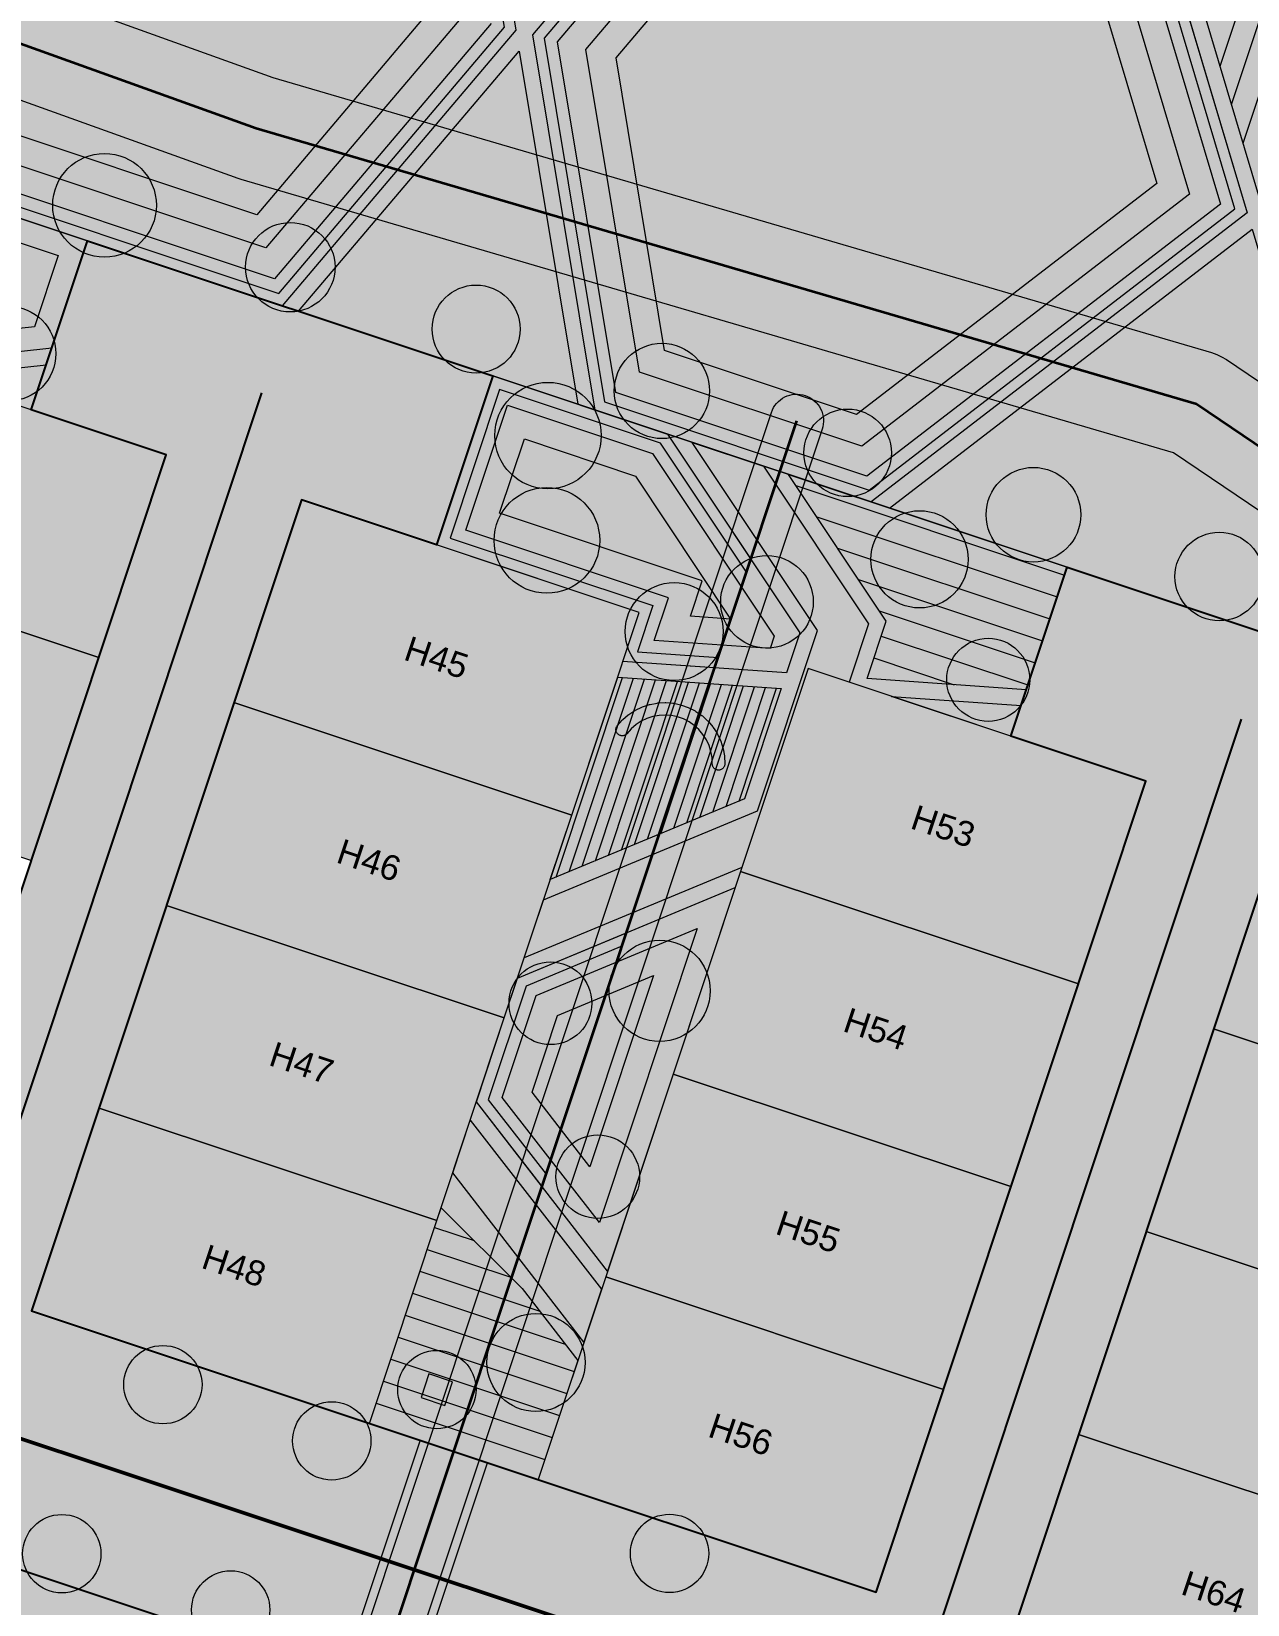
# Model space of a CAD drawing. Header units: metres. Extents: x 338560 to 339836, y 4035198 to 4035840.
# Drawn here: x 339251.2 to 339319.5, y 4035392.8 to 4035481.1 of the extents above; entities that cross this region are included whole.
import ezdxf
from ezdxf.enums import TextEntityAlignment as Align

# ---------------------------------------------------------------- set-up
doc = ezdxf.new("R2010")
doc.units = ezdxf.units.M
for name, color, linetype, lineweight in [('MP_CIRC_EMERGENCY', 30, 'Continuous', 35), ('MP_CIRC_LOCAL', 8, 'Continuous', 25), ('MP_CIRC_PED', 3, 'Continuous', 35), ('MP_CIRC_VEHICLE', 250, 'Continuous', 50), ('MP_CROSSINGS', 7, 'Continuous', 13), ('MP_GARDEN_BEDS', 84, 'Continuous', 13), ('MP_GARDEN_PATH', 41, 'Continuous', 13), ('MP_GREEN', 3, 'Continuous', 13), ('MP_LANDSCAPE', 94, 'Continuous', 13), ('MP_PLOT_HOUSE', 40, 'Continuous', 18), ('MP_PLOT_VILLA', 30, 'Continuous', 18), ('MP_ROADS', 8, 'Continuous', 25), ('MP_TEXT_PLOTNO', 8, 'Continuous', 9), ('MP_TREES', 3, 'Continuous', 13)]:
    doc.layers.add(name, color=color, linetype=linetype, lineweight=lineweight)
for name, color, linetype in [('MP_HATCH_GREEN', 3, 'Continuous'), ('MP_HATCH_LANDSCAPE', 94, 'Continuous'), ('MP_HATCH_RES', 31, 'Continuous'), ('MP_HATCH_ROAD', 252, 'Continuous')]:
    doc.layers.add(name, color=color, linetype=linetype)
doc.styles.add('AR', font='arial.ttf')

msp = doc.modelspace()

# ---------------------------------------------------------------- hatches: boundary and pattern name
at = {"layer": 'MP_HATCH_GREEN', "true_color": 0x78ba6e}
msp.add_hatch(color=7, dxfattribs=at).paths.add_polyline_path([(339175.463, 4035577.592), (339206.154, 4035560.987), (339210.528, 4035558.62), (339227.262, 4035549.566), (339257.953, 4035532.961), (339273.851, 4035524.359), (339279.062, 4035521.54), (339309.752, 4035504.935), (339314.773, 4035502.218), (339330.861, 4035493.514), (339350.535, 4035482.869), (339341.624, 4035456.101), (339336.886, 4035441.871), (339332.142, 4035443.45), (339309.371, 4035451.031), (339277.112, 4035461.771), (339254.34, 4035469.352), (339222.081, 4035480.091), (339199.31, 4035487.672), (339167.051, 4035498.412), (339144.28, 4035505.993), (339122.457, 4035513.258), (339148.696, 4035592.074), (339154.354, 4035589.013), (339165.142, 4035583.176)])
at = {"layer": 'MP_HATCH_GREEN', "true_color": 0x96cd78}
for points in [[(339251.182, 4035459.864), (339239.796, 4035463.654), (339236.006, 4035452.269), (339232.215, 4035440.883), (339228.425, 4035429.497), (339224.634, 4035418.112), (339220.647, 4035419.439), (339215.146, 4035421.27), (339218.937, 4035432.656), (339222.727, 4035444.042), (339226.518, 4035455.427), (339230.308, 4035466.813), (339218.923, 4035470.603), (339222.081, 4035480.091), (339254.34, 4035469.352)], [(339306.212, 4035441.543), (339294.827, 4035445.333), (339291.036, 4035433.948), (339287.246, 4035422.562), (339283.455, 4035411.177), (339279.665, 4035399.791), (339270.177, 4035402.95), (339273.967, 4035414.335), (339277.758, 4035425.721), (339281.548, 4035437.107), (339285.339, 4035448.492), (339273.953, 4035452.283), (339277.112, 4035461.771), (339309.371, 4035451.031)]]:
    msp.add_hatch(color=7, dxfattribs=at).paths.add_polyline_path(points)
at = {"layer": 'MP_HATCH_LANDSCAPE', "true_color": 0xece2cc}
for points in [[(339345.381, 4035434.146), (339347.165, 4035439.503), (339337.202, 4035442.82), (339336.947, 4035442.917), (339336.703, 4035443.038), (339336.47, 4035443.18), (339315.348, 4035457.457), (339262.981, 4035472.801), (339262.811, 4035472.856), (339182.794, 4035501.603), (339182.506, 4035501.724), (339182.232, 4035501.874), (339181.975, 4035502.052), (339181.738, 4035502.256), (339181.523, 4035502.483), (339156.666, 4035531.723), (339134.508, 4035551.405), (339026.929, 4035587.22), (339026.654, 4035587.326), (339026.392, 4035587.459), (339026.143, 4035587.617), (339025.912, 4035587.799), (339025.717, 4035587.985), (339026.963, 4035592.92), (339027.083, 4035592.959), (339027.37, 4035593.023), (339027.662, 4035593.058), (339027.957, 4035593.065), (339028.25, 4035593.043), (339028.54, 4035592.992), (339028.824, 4035592.912), (339136.987, 4035556.903), (339137.27, 4035556.793), (339137.54, 4035556.654), (339137.795, 4035556.489), (339138.032, 4035556.299), (339160.808, 4035536.069), (339161.101, 4035535.77), (339185.576, 4035506.979), (339264.755, 4035478.533), (339317.484, 4035463.083), (339317.776, 4035462.981), (339318.056, 4035462.85), (339318.321, 4035462.69), (339339.488, 4035448.382), (339397.94, 4035428.923), (339398.111, 4035427.508), (339398.53, 4035425.621), (339399.132, 4035423.784), (339399.911, 4035422.015), (339399.962, 4035421.926), (339350.011, 4035438.555), (339348.228, 4035433.199)], [(339293.389, 4035460.516), (339293.518, 4035460.589), (339293.652, 4035460.648), (339293.792, 4035460.694), (339293.936, 4035460.726), (339294.082, 4035460.743), (339294.229, 4035460.747), (339294.376, 4035460.736), (339294.521, 4035460.71), (339294.663, 4035460.67), (339294.8, 4035460.617), (339294.931, 4035460.551), (339295.056, 4035460.472), (339295.171, 4035460.381), (339295.278, 4035460.279), (339295.374, 4035460.167), (339295.458, 4035460.047), (339295.53, 4035459.919), (339295.59, 4035459.784), (339295.636, 4035459.644), (339295.667, 4035459.5), (339295.685, 4035459.354), (339295.688, 4035459.207), (339295.677, 4035459.06), (339295.652, 4035458.915), (339295.612, 4035458.773), (339267.973, 4035375.753), (339267.92, 4035375.616), (339267.854, 4035375.485), (339267.774, 4035375.361), (339267.684, 4035375.245), (339267.582, 4035375.138), (339267.47, 4035375.042), (339267.35, 4035374.958), (339267.221, 4035374.886), (339267.087, 4035374.826), (339266.947, 4035374.781), (339266.803, 4035374.749), (339266.657, 4035374.731), (339266.51, 4035374.728), (339266.363, 4035374.739), (339266.218, 4035374.764), (339266.076, 4035374.804), (339265.939, 4035374.857), (339265.808, 4035374.924), (339265.684, 4035375.003), (339265.568, 4035375.094), (339265.461, 4035375.195), (339265.365, 4035375.307), (339265.281, 4035375.428), (339265.209, 4035375.556), (339265.149, 4035375.691), (339265.104, 4035375.83), (339265.072, 4035375.974), (339265.054, 4035376.12), (339265.051, 4035376.267), (339265.062, 4035376.414), (339265.087, 4035376.559), (339265.127, 4035376.701), (339292.766, 4035459.721), (339292.819, 4035459.858), (339292.886, 4035459.99), (339292.965, 4035460.114), (339293.055, 4035460.23), (339293.157, 4035460.336), (339293.269, 4035460.432)], [(339289.366, 4035440.689), (339289.259, 4035441.024), (339289.109, 4035441.343), (339288.919, 4035441.639), (339288.692, 4035441.908), (339288.431, 4035442.145), (339288.142, 4035442.345), (339287.828, 4035442.506), (339287.497, 4035442.624), (339287.152, 4035442.697), (339286.801, 4035442.725), (339286.45, 4035442.707), (339286.104, 4035442.642), (339285.769, 4035442.533), (339285.451, 4035442.38), (339285.157, 4035442.188), (339284.89, 4035441.958), (339284.64, 4035441.678), (339284.616, 4035441.654), (339284.589, 4035441.632), (339284.561, 4035441.613), (339284.531, 4035441.596), (339284.499, 4035441.583), (339284.466, 4035441.573), (339284.433, 4035441.566), (339284.399, 4035441.562), (339284.364, 4035441.562), (339284.33, 4035441.565), (339284.296, 4035441.571), (339284.263, 4035441.581), (339284.232, 4035441.594), (339284.201, 4035441.61), (339284.172, 4035441.629), (339284.146, 4035441.65), (339284.121, 4035441.674), (339284.099, 4035441.701), (339284.08, 4035441.729), (339284.064, 4035441.759), (339284.05, 4035441.791), (339284.04, 4035441.824), (339284.033, 4035441.857), (339284.029, 4035441.892), (339284.029, 4035441.926), (339284.032, 4035441.96), (339284.039, 4035441.994), (339284.048, 4035442.027), (339284.061, 4035442.059), (339284.077, 4035442.089), (339284.096, 4035442.118), (339284.118, 4035442.145), (339284.383, 4035442.442), (339284.416, 4035442.474), (339284.718, 4035442.734), (339284.754, 4035442.761), (339285.088, 4035442.979), (339285.128, 4035443.002), (339285.487, 4035443.174), (339285.53, 4035443.191), (339285.908, 4035443.315), (339285.953, 4035443.326), (339286.344, 4035443.399), (339286.39, 4035443.404), (339286.788, 4035443.425), (339286.834, 4035443.425), (339287.23, 4035443.393), (339287.276, 4035443.387), (339287.665, 4035443.303), (339287.71, 4035443.291), (339288.085, 4035443.157), (339288.127, 4035443.139), (339288.481, 4035442.957), (339288.521, 4035442.934), (339288.848, 4035442.707), (339288.884, 4035442.678), (339289.179, 4035442.411), (339289.211, 4035442.378), (339289.468, 4035442.074), (339289.496, 4035442.037), (339289.711, 4035441.702), (339289.733, 4035441.661), (339289.903, 4035441.301), (339289.919, 4035441.258), (339290.04, 4035440.879), (339290.051, 4035440.834), (339290.121, 4035440.442), (339290.126, 4035440.396), (339290.143, 4035439.998), (339290.143, 4035439.964), (339290.14, 4035439.93), (339290.133, 4035439.896), (339290.123, 4035439.863), (339290.109, 4035439.832), (339290.093, 4035439.801), (339290.074, 4035439.773), (339290.052, 4035439.747), (339290.028, 4035439.722), (339290.001, 4035439.701), (339289.972, 4035439.682), (339289.942, 4035439.666), (339289.91, 4035439.653), (339289.877, 4035439.643), (339289.843, 4035439.636), (339289.809, 4035439.633), (339289.775, 4035439.633), (339289.741, 4035439.637), (339289.707, 4035439.644), (339289.674, 4035439.654), (339289.643, 4035439.667), (339289.612, 4035439.683), (339289.584, 4035439.703), (339289.557, 4035439.725), (339289.533, 4035439.749), (339289.512, 4035439.776), (339289.493, 4035439.804), (339289.477, 4035439.835), (339289.464, 4035439.866), (339289.454, 4035439.899), (339289.447, 4035439.933), (339289.444, 4035439.967), (339289.427, 4035440.342)]]:
    msp.add_hatch(color=7, dxfattribs=at).paths.add_polyline_path(points)
at = {"layer": 'MP_HATCH_LANDSCAPE', "true_color": 0x96c44a}
for points in [[(339254.34, 4035469.352), (339244.494, 4035472.63), (339237.794, 4035493.653), (339239.854, 4035493.358), (339239.992, 4035493.341), (339242.915, 4035493.06), (339243.068, 4035493.049), (339245.85, 4035492.923), (339246.022, 4035492.92), (339248.639, 4035492.952), (339248.835, 4035492.961), (339251.26, 4035493.15), (339251.489, 4035493.177), (339253.698, 4035493.522), (339253.968, 4035493.576), (339255.941, 4035494.073), (339256.262, 4035494.173), (339257.98, 4035494.816), (339258.358, 4035494.989), (339259.804, 4035495.774), (339260.025, 4035495.906), (339260.235, 4035496.058), (339261.395, 4035496.976), (339261.631, 4035497.184), (339261.844, 4035497.415), (339262.707, 4035498.458), (339262.921, 4035498.751), (339263.099, 4035499.069), (339263.656, 4035500.226), (339263.758, 4035500.46), (339263.838, 4035500.703), (339263.898, 4035500.951), (339264.145, 4035502.212), (339264.193, 4035502.572), (339264.198, 4035502.935), (339264.132, 4035504.287), (339264.1, 4035504.6), (339264.036, 4035504.908), (339263.657, 4035506.338), (339263.581, 4035506.585), (339263.483, 4035506.824), (339262.796, 4035508.319), (339262.596, 4035508.684), (339261.607, 4035510.229), (339261.41, 4035510.501), (339260.453, 4035511.681), (339272.574, 4035516.241), (339278.404, 4035481.18), (339265.281, 4035465.709)], [(339282.862, 4035459.856), (339279.36, 4035480.916), (339302.886, 4035508.65), (339309.252, 4035505.206), (339319.493, 4035470.927), (339298.368, 4035454.694)], [(339230.671, 4035466.638), (339244.694, 4035472.563), (339254.34, 4035469.352), (339252.336, 4035463.331), (339243.627, 4035462.379), (339239.796, 4035463.654), (339239.211, 4035461.895), (339228.71, 4035460.747)], [(339285.339, 4035448.492), (339273.953, 4035452.283), (339277.112, 4035461.771), (339286.924, 4035458.504), (339294.357, 4035447.341), (339293.608, 4035445.092), (339284.422, 4035445.738)], [(339283.565, 4035411.507), (339276.189, 4035421.009), (339277.758, 4035425.721), (339278.502, 4035427.957), (339290.733, 4035433.039), (339287.246, 4035422.562)]]:
    msp.add_hatch(color=7, dxfattribs=at).paths.add_polyline_path(points)
at = {"layer": 'MP_HATCH_LANDSCAPE', "true_color": 0x4e7834}
for points in [[(339237.794, 4035493.653), (339239.854, 4035493.358), (339239.992, 4035493.341), (339242.915, 4035493.06), (339243.068, 4035493.049), (339245.85, 4035492.923), (339246.022, 4035492.92), (339248.639, 4035492.952), (339248.835, 4035492.961), (339251.26, 4035493.15), (339251.489, 4035493.177), (339253.698, 4035493.522), (339253.968, 4035493.576), (339255.941, 4035494.073), (339256.262, 4035494.173), (339257.98, 4035494.816), (339258.358, 4035494.989), (339259.804, 4035495.774), (339260.025, 4035495.906), (339260.235, 4035496.058), (339261.395, 4035496.976), (339261.631, 4035497.184), (339261.844, 4035497.415), (339262.707, 4035498.458), (339262.921, 4035498.751), (339263.099, 4035499.069), (339263.656, 4035500.226), (339263.758, 4035500.46), (339263.838, 4035500.703), (339263.898, 4035500.951), (339264.145, 4035502.212), (339264.193, 4035502.572), (339264.198, 4035502.935), (339264.132, 4035504.287), (339264.1, 4035504.6), (339264.036, 4035504.908), (339263.657, 4035506.338), (339263.581, 4035506.585), (339263.483, 4035506.824), (339262.796, 4035508.319), (339262.596, 4035508.684), (339261.607, 4035510.229), (339261.41, 4035510.501), (339261.107, 4035510.875), (339262.122, 4035510.537), (339263.113, 4035508.99), (339263.332, 4035508.589), (339264.033, 4035507.063), (339264.146, 4035506.788), (339264.234, 4035506.504), (339264.62, 4035505.046), (339264.694, 4035504.692), (339264.73, 4035504.332), (339264.798, 4035502.946), (339264.793, 4035502.528), (339264.737, 4035502.114), (339264.484, 4035500.823), (339264.416, 4035500.538), (339264.319, 4035500.247), (339264.203, 4035499.977), (339263.631, 4035498.792), (339263.427, 4035498.427), (339263.181, 4035498.09), (339262.296, 4035497.021), (339262.051, 4035496.754), (339261.779, 4035496.515), (339260.597, 4035495.579), (339260.356, 4035495.405), (339260.101, 4035495.252), (339258.626, 4035494.452), (339258.21, 4035494.262), (339256.457, 4035493.605), (339256.104, 4035493.495), (339254.101, 4035492.991), (339253.804, 4035492.931), (339251.57, 4035492.583), (339251.318, 4035492.553), (339248.872, 4035492.362), (339248.656, 4035492.353), (339246.021, 4035492.32), (339245.832, 4035492.324), (339243.033, 4035492.45), (339242.865, 4035492.462), (339239.928, 4035492.745), (339239.776, 4035492.763), (339238.656, 4035492.924), (339244.973, 4035473.103), (339265.085, 4035466.407), (339277.766, 4035481.356), (339273.547, 4035506.733), (339274.191, 4035506.519), (339278.404, 4035481.18), (339265.281, 4035465.709), (339254.34, 4035469.352), (339244.494, 4035472.63)], [(339295.157, 4035499.539), (339295.771, 4035499.334), (339279.998, 4035480.74), (339283.394, 4035460.311), (339298.255, 4035455.364), (339318.8, 4035471.152), (339311.994, 4035493.934), (339312.689, 4035493.702), (339319.493, 4035470.927), (339298.368, 4035454.694), (339282.862, 4035459.856), (339279.36, 4035480.916)], [(339251.182, 4035459.864), (339245.674, 4035461.697), (339252.023, 4035462.392)], [(339277.112, 4035461.771), (339286.924, 4035458.504), (339291.602, 4035451.478), (339291.362, 4035450.756), (339286.539, 4035458), (339277.491, 4035461.012), (339274.712, 4035452.662), (339286.097, 4035448.872), (339285.235, 4035446.282), (339289.767, 4035445.964), (339289.571, 4035445.376), (339284.422, 4035445.738), (339285.339, 4035448.492), (339273.953, 4035452.283)], [(339306.212, 4035441.543), (339299.506, 4035443.776), (339306.785, 4035443.264)], [(339277.758, 4035425.721), (339278.502, 4035427.957), (339284.618, 4035430.498), (339284.367, 4035429.744), (339278.985, 4035427.508), (339276.859, 4035421.124), (339280.105, 4035416.943), (339279.877, 4035416.258), (339276.189, 4035421.009)]]:
    msp.add_hatch(color=7, dxfattribs=at).paths.add_polyline_path(points)
at = {"layer": 'MP_HATCH_LANDSCAPE', "true_color": 0xd6d6d2}
for points in [[(339314.773, 4035502.218), (339330.861, 4035493.514), (339336.304, 4035490.569), (339339.005, 4035485.921), (339320.257, 4035471.515), (339310.373, 4035504.599)], [(339307.079, 4035444.146), (339298.139, 4035444.774), (339299.21, 4035447.99), (339293.716, 4035456.243), (339309.371, 4035451.031)], [(339270.177, 4035402.95), (339273.967, 4035414.335), (339274.21, 4035415.064), (339278.761, 4035410.52), (339281.893, 4035406.485), (339279.665, 4035399.791)]]:
    msp.add_hatch(color=7, dxfattribs=at).paths.add_polyline_path(points)
at = {"layer": 'MP_HATCH_LANDSCAPE', "true_color": 0xc4c2ba}
for points in [[(339277.112, 4035461.771), (339266.201, 4035465.403), (339278.597, 4035480.017), (339281.896, 4035460.178)], [(339309.371, 4035451.031), (339299.399, 4035454.351), (339319.769, 4035470.004), (339327.212, 4035445.092)]]:
    msp.add_hatch(color=7, dxfattribs=at).paths.add_polyline_path(points)
at = {"layer": 'MP_HATCH_LANDSCAPE', "true_color": 0xe29684}
for points in [[(339291.978, 4035437.346), (339295.349, 4035447.473), (339288.313, 4035458.041), (339292.326, 4035456.705), (339298.217, 4035447.857), (339297.123, 4035444.569), (339294.827, 4035445.333), (339291.11, 4035434.17), (339278.879, 4035429.088), (339279.966, 4035432.355)], [(339274.859, 4035417.014), (339275.847, 4035419.982), (339283.223, 4035410.48), (339282.235, 4035407.512)]]:
    msp.add_hatch(color=7, dxfattribs=at).paths.add_polyline_path(points)
at = {"layer": 'MP_HATCH_LANDSCAPE', "true_color": 0xcc9264}
msp.add_hatch(color=7, dxfattribs=at).paths.add_polyline_path([(339284.128, 4035444.856), (339293.315, 4035444.211), (339291.253, 4035438.019), (339280.343, 4035433.486), (339281.548, 4035437.107)])
at = {"layer": 'MP_HATCH_LANDSCAPE', "true_color": 0x6ea046}
msp.add_hatch(color=7, dxfattribs=at).paths.add_polyline_path([(339274.414, 4035403.963), (339274.856, 4035405.292), (339273.528, 4035405.734), (339273.085, 4035404.405)])
at = {"layer": 'MP_HATCH_RES', "true_color": 0xf26722}
for points in [[(339236.006, 4035452.269), (339254.982, 4035445.951), (339258.772, 4035457.337), (339239.796, 4035463.654)], [(339262.572, 4035443.424), (339281.548, 4035437.107), (339285.339, 4035448.492), (339266.363, 4035454.81)], [(339232.215, 4035440.883), (339251.191, 4035434.565), (339254.982, 4035445.951), (339236.006, 4035452.269)], [(339291.036, 4035433.948), (339310.012, 4035427.63), (339313.803, 4035439.016), (339294.827, 4035445.333)], [(339258.782, 4035432.038), (339277.758, 4035425.721), (339281.548, 4035437.107), (339262.572, 4035443.424)], [(339317.603, 4035425.103), (339336.579, 4035418.786), (339340.369, 4035430.172), (339321.393, 4035436.489)], [(339287.246, 4035422.562), (339306.222, 4035416.245), (339310.012, 4035427.63), (339291.036, 4035433.948)], [(339254.991, 4035420.653), (339273.967, 4035414.335), (339277.758, 4035425.721), (339258.782, 4035432.038)], [(339313.812, 4035413.718), (339332.788, 4035407.4), (339336.579, 4035418.786), (339317.603, 4035425.103)], [(339283.455, 4035411.177), (339302.431, 4035404.859), (339306.222, 4035416.245), (339287.246, 4035422.562)], [(339251.201, 4035409.267), (339270.177, 4035402.95), (339273.967, 4035414.335), (339254.991, 4035420.653)], [(339310.022, 4035402.332), (339328.998, 4035396.015), (339332.788, 4035407.4), (339313.812, 4035413.718)], [(339279.665, 4035399.791), (339298.641, 4035393.474), (339302.431, 4035404.859), (339283.455, 4035411.177)], [(339306.231, 4035390.947), (339325.207, 4035384.629), (339328.998, 4035396.015), (339310.022, 4035402.332)]]:
    msp.add_hatch(color=7, dxfattribs=at).paths.add_polyline_path(points)
at = {"layer": 'MP_HATCH_RES', "true_color": 0xfecc66}
msp.add_hatch(color=7, dxfattribs=at).paths.add_polyline_path([(339242.677, 4035371), (339257.858, 4035365.946), (339265.754, 4035389.667), (339250.574, 4035394.72)])
at = {"layer": 'MP_HATCH_ROAD', "true_color": 0xe1e1e1}
h = msp.add_hatch(color=7, dxfattribs=at)
h.paths.add_polyline_path([(339001.223, 4035480.219), (338999.076, 4035482.302), (338997.147, 4035484.59), (338995.456, 4035487.058), (338994.018, 4035489.682), (338992.849, 4035492.437), (338991.961, 4035495.294), (338991.361, 4035498.225), (338991.057, 4035501.202), (338991.05, 4035504.194), (338991.342, 4035507.172), (338991.929, 4035510.106), (339037.713, 4035691.48), (339038.548, 4035694.227), (339039.642, 4035696.882), (339040.985, 4035699.421), (339042.565, 4035701.819), (339044.367, 4035704.055), (339046.374, 4035706.109), (339048.568, 4035707.961), (339050.93, 4035709.596), (339053.437, 4035710.996), (339056.066, 4035712.151), (339058.794, 4035713.049), (339061.595, 4035713.682), (339064.444, 4035714.044), (339067.314, 4035714.133), (339070.18, 4035713.946), (339073.015, 4035713.486), (339075.792, 4035712.758), (339078.488, 4035711.767), (339081.076, 4035710.523), (339436.146, 4035518.413), (339444.164, 4035542.499), (339462.026, 4035532.835), (339454.008, 4035508.749), (339769.231, 4035338.197), (339771.718, 4035336.692), (339774.047, 4035334.953), (339776.197, 4035332.997), (339778.147, 4035330.842), (339779.88, 4035328.509), (339781.378, 4035326.019), (339782.629, 4035323.395), (339783.62, 4035320.663), (339784.342, 4035317.847), (339784.788, 4035314.975), (339784.954, 4035312.074), (339784.839, 4035309.169), (339784.443, 4035306.29), (339783.77, 4035303.462), (339782.827, 4035300.713), (339781.622, 4035298.068), (339780.167, 4035295.552), (339751.821, 4035251.599), (339750.043, 4035249.128), (339748.025, 4035246.85), (339745.787, 4035244.789), (339743.35, 4035242.964), (339740.742, 4035241.396), (339737.988, 4035240.101), (339735.117, 4035239.09), (339732.159, 4035238.376), (339729.143, 4035237.966), (339726.102, 4035237.863), (339723.065, 4035238.069), (339720.065, 4035238.581), (339717.133, 4035239.395), (339631.043, 4035268.055), (339623.146, 4035244.335), (339619.661, 4035245.496), (339611.761, 4035248.126), (339619.657, 4035271.846), (339011.54, 4035474.299), (339008.752, 4035475.385), (339006.085, 4035476.743), (339003.568, 4035478.359)])
h.paths.add_polyline_path([(339163.892, 4035488.924), (339156.302, 4035491.451), (339141.14, 4035445.908), (339188.58, 4035430.115), (339203.742, 4035475.657), (339196.151, 4035478.184), (339199.31, 4035487.672), (339222.081, 4035480.091), (339218.923, 4035470.603), (339211.332, 4035473.13), (339196.17, 4035427.588), (339243.61, 4035411.794), (339258.772, 4035457.337), (339251.182, 4035459.864), (339254.34, 4035469.352), (339277.112, 4035461.771), (339273.953, 4035452.283), (339266.363, 4035454.81), (339251.201, 4035409.267), (339298.641, 4035393.474), (339313.803, 4035439.016), (339306.212, 4035441.543), (339309.371, 4035451.031), (339332.142, 4035443.45), (339328.983, 4035433.962), (339321.393, 4035436.489), (339306.231, 4035390.947), (339331.214, 4035382.629), (339378.654, 4035366.836), (339388.777, 4035363.466), (339405.812, 4035414.634), (339404.43, 4035415.718), (339403.011, 4035417.074), (339401.733, 4035418.563), (339400.606, 4035420.171), (339399.643, 4035421.881), (339398.852, 4035423.677), (339398.24, 4035425.542), (339397.815, 4035427.458), (339397.579, 4035429.406), (339397.535, 4035431.368), (339397.684, 4035433.326), (339398.024, 4035435.259), (339398.552, 4035437.149), (339399.263, 4035438.979), (339400.149, 4035440.73), (339401.203, 4035442.385), (339402.414, 4035443.93), (339403.771, 4035445.348), (339405.26, 4035446.627), (339406.867, 4035447.753), (339408.577, 4035448.717), (339410.373, 4035449.508), (339412.238, 4035450.119), (339413.503, 4035450.4), (339431.655, 4035504.925), (339351.425, 4035548.333), (339328.583, 4035506.116), (339335.62, 4035502.309), (339330.861, 4035493.514), (339309.752, 4035504.935), (339314.511, 4035513.73), (339321.547, 4035509.923), (339344.389, 4035552.14), (339299.625, 4035576.359), (339276.784, 4035534.142), (339283.82, 4035530.335), (339279.062, 4035521.54), (339257.953, 4035532.961), (339262.712, 4035541.756), (339269.748, 4035537.949), (339292.589, 4035580.166), (339247.826, 4035604.385), (339224.985, 4035562.168), (339232.021, 4035558.361), (339227.262, 4035549.566), (339206.154, 4035560.987), (339210.912, 4035569.782), (339217.948, 4035565.975), (339240.79, 4035608.192), (339196.027, 4035632.411), (339173.185, 4035590.194), (339180.221, 4035586.387), (339175.463, 4035577.592), (339154.354, 4035589.013), (339159.113, 4035597.808), (339166.149, 4035594.001), (339188.99, 4035636.218), (339134.646, 4035665.621), (339100.205, 4035684.255), (339074.709, 4035698.05), (339073.027, 4035698.858), (339071.591, 4035699.386), (339070.111, 4035699.774), (339068.601, 4035700.019), (339067.074, 4035700.119), (339065.545, 4035700.072), (339064.027, 4035699.879), (339062.535, 4035699.541), (339061.081, 4035699.063), (339059.68, 4035698.448), (339058.345, 4035697.701), (339057.086, 4035696.831), (339055.917, 4035695.844), (339054.848, 4035694.75), (339053.888, 4035693.558), (339053.046, 4035692.28), (339052.331, 4035690.928), (339051.748, 4035689.513), (339051.205, 4035687.728), (339005.588, 4035507.018), (339005.207, 4035505.112), (339005.052, 4035503.525), (339005.055, 4035501.931), (339005.217, 4035500.346), (339005.537, 4035498.784), (339006.01, 4035497.262), (339006.633, 4035495.794), (339007.399, 4035494.396), (339008.3, 4035493.081), (339009.328, 4035491.863), (339010.472, 4035490.753), (339011.72, 4035489.762), (339013.062, 4035488.901), (339014.482, 4035488.177), (339016.294, 4035487.472), (339072.826, 4035468.651), (339093.7, 4035461.702), (339133.549, 4035448.435), (339148.711, 4035493.978), (339141.121, 4035496.505), (339144.28, 4035505.993), (339167.051, 4035498.412)])
h.paths.add_polyline_path([(339518.744, 4035370.787), (339503.582, 4035325.245), (339551.022, 4035309.451), (339566.184, 4035354.994), (339558.593, 4035357.521), (339561.752, 4035367.009), (339584.523, 4035359.428), (339581.365, 4035349.94), (339573.774, 4035352.467), (339558.612, 4035306.924), (339606.052, 4035291.131), (339621.214, 4035336.673), (339613.624, 4035339.2), (339616.783, 4035348.688), (339639.554, 4035341.107), (339636.395, 4035331.619), (339628.805, 4035334.146), (339613.643, 4035288.604), (339721.218, 4035252.79), (339723.123, 4035252.261), (339724.721, 4035251.989), (339726.339, 4035251.879), (339727.959, 4035251.934), (339729.566, 4035252.153), (339731.142, 4035252.533), (339732.671, 4035253.071), (339734.138, 4035253.761), (339735.528, 4035254.597), (339736.825, 4035255.569), (339738.018, 4035256.667), (339739.093, 4035257.88), (339740.248, 4035259.485), (339768.218, 4035302.855), (339769.163, 4035304.489), (339769.805, 4035305.899), (339770.308, 4035307.363), (339770.666, 4035308.87), (339770.877, 4035310.404), (339770.939, 4035311.951), (339770.85, 4035313.497), (339770.612, 4035315.027), (339770.228, 4035316.527), (339769.7, 4035317.983), (339769.033, 4035319.381), (339768.235, 4035320.708), (339767.312, 4035321.951), (339766.272, 4035323.099), (339765.127, 4035324.141), (339763.886, 4035325.068), (339762.271, 4035326.046), (339449.517, 4035495.261), (339432.479, 4035444.083), (339433.323, 4035443.1), (339434.45, 4035441.492), (339435.413, 4035439.782), (339436.204, 4035437.986), (339436.816, 4035436.121), (339437.241, 4035434.205), (339437.477, 4035432.257), (339437.521, 4035430.295), (339437.372, 4035428.337), (339437.032, 4035426.404), (339436.504, 4035424.514), (339435.793, 4035422.684), (339434.907, 4035420.933), (339433.853, 4035419.278), (339432.642, 4035417.733), (339431.285, 4035416.315), (339429.796, 4035415.036), (339428.189, 4035413.91), (339426.479, 4035412.946), (339424.683, 4035412.155), (339422.818, 4035411.544), (339420.902, 4035411.118), (339418.953, 4035410.882), (339417.197, 4035410.843), (339400.163, 4035359.675), (339495.991, 4035327.772), (339511.153, 4035373.314), (339503.563, 4035375.841), (339506.722, 4035385.329), (339529.493, 4035377.748), (339526.334, 4035368.26)])
h.paths.add_polyline_path([(339427.45, 4035429.584), (339427.524, 4035430.563), (339427.503, 4035431.544), (339427.385, 4035432.518), (339427.172, 4035433.476), (339426.866, 4035434.409), (339426.471, 4035435.307), (339425.989, 4035436.162), (339425.426, 4035436.966), (339424.786, 4035437.71), (339424.077, 4035438.388), (339423.305, 4035438.994), (339422.477, 4035439.521), (339421.601, 4035439.964), (339420.687, 4035440.32), (339419.742, 4035440.583), (339418.775, 4035440.753), (339417.796, 4035440.828), (339416.815, 4035440.806), (339415.841, 4035440.688), (339414.883, 4035440.475), (339413.951, 4035440.17), (339413.052, 4035439.774), (339412.198, 4035439.292), (339411.394, 4035438.729), (339410.649, 4035438.09), (339409.971, 4035437.381), (339409.365, 4035436.608), (339408.839, 4035435.781), (339408.395, 4035434.905), (339408.04, 4035433.99), (339407.776, 4035433.045), (339407.606, 4035432.079), (339407.532, 4035431.1), (339407.553, 4035430.119), (339407.671, 4035429.145), (339407.884, 4035428.187), (339408.19, 4035427.254), (339408.585, 4035426.356), (339409.067, 4035425.501), (339409.63, 4035424.697), (339410.27, 4035423.953), (339410.979, 4035423.275), (339411.751, 4035422.669), (339412.579, 4035422.142), (339413.454, 4035421.699), (339414.369, 4035421.343), (339415.314, 4035421.08), (339416.281, 4035420.91), (339417.259, 4035420.835), (339418.241, 4035420.857), (339419.215, 4035420.975), (339420.173, 4035421.188), (339421.105, 4035421.493), (339422.003, 4035421.889), (339422.858, 4035422.371), (339423.662, 4035422.934), (339424.407, 4035423.573), (339425.085, 4035424.282), (339425.691, 4035425.055), (339426.217, 4035425.882), (339426.661, 4035426.758), (339427.016, 4035427.673), (339427.28, 4035428.618)])
h.paths.add_polyline_path([(339453.098, 4035531.342), (339449.303, 4035532.606), (339423.843, 4035456.132), (339427.638, 4035454.869)])

# ---------------------------------------------------------------- linework, layer by layer
at = {"layer": 'MP_CIRC_EMERGENCY'}
msp.add_lwpolyline([(339719.175, 4035246.092), (339013.917, 4035480.886)], dxfattribs=at)
at = {"layer": 'MP_CIRC_LOCAL'}
for points in [[(339245.194, 4035403.889), (339264.147, 4035460.817)], [(339300.225, 4035385.568), (339319.177, 4035442.497)]]:
    msp.add_lwpolyline(points, dxfattribs=at)
at = {"layer": 'MP_CIRC_PED'}
for points in [[(339027.876, 4035590.066), (339136.04, 4035554.056), (339158.816, 4035533.826), (339183.809, 4035504.427), (339263.825, 4035475.68), (339316.641, 4035460.204), (339338.15, 4035445.666), (339488.06, 4035395.758), (339508.932, 4035395.133), (339630.378, 4035354.702), (339661.692, 4035334.791), (339672.775, 4035295.267), (339702.193, 4035272.825), (339741.086, 4035278.848), (339755.625, 4035300.357), (339741.384, 4035327.231), (339704.064, 4035341.764), (339661.692, 4035334.791)], [(339266.55, 4035376.227), (339294.189, 4035459.247)]]:
    msp.add_lwpolyline(points, dxfattribs=at)
at = {"layer": 'MP_CIRC_VEHICLE'}
msp.add_lwpolyline([(339719.175, 4035246.092), (339013.917, 4035480.886)], dxfattribs=at)
at = {"layer": 'MP_CROSSINGS'}
msp.add_lwpolyline([(339268.601, 4035388.719), (339272.396, 4035387.455), (339276.818, 4035400.739), (339273.023, 4035402.002)], close=True, dxfattribs=at)
at = {"layer": 'MP_GARDEN_BEDS'}
for points in [[(339282.862, 4035459.856), (339279.36, 4035480.916), (339302.886, 4035508.65), (339309.252, 4035505.206), (339319.493, 4035470.927), (339298.368, 4035454.694)], [(339295.157, 4035499.539), (339295.771, 4035499.334), (339279.998, 4035480.74), (339283.394, 4035460.311), (339298.255, 4035455.364), (339318.8, 4035471.152), (339311.994, 4035493.934), (339312.689, 4035493.702), (339319.493, 4035470.927), (339298.368, 4035454.694), (339282.862, 4035459.856), (339279.36, 4035480.916)], [(339230.671, 4035466.638), (339244.694, 4035472.563), (339254.34, 4035469.352), (339252.336, 4035463.331), (339243.627, 4035462.379), (339239.796, 4035463.654), (339239.211, 4035461.895), (339228.71, 4035460.747)], [(339251.182, 4035459.864), (339245.674, 4035461.697), (339252.023, 4035462.392)], [(339285.339, 4035448.492), (339273.953, 4035452.283), (339277.112, 4035461.771), (339286.924, 4035458.504), (339294.357, 4035447.341), (339293.608, 4035445.092), (339284.422, 4035445.738)], [(339277.112, 4035461.771), (339286.924, 4035458.504), (339291.602, 4035451.478), (339291.362, 4035450.756), (339286.539, 4035458), (339277.491, 4035461.012), (339274.712, 4035452.662), (339286.097, 4035448.872), (339285.235, 4035446.282), (339289.767, 4035445.964), (339289.571, 4035445.376), (339284.422, 4035445.738), (339285.339, 4035448.492), (339273.953, 4035452.283)], [(339306.212, 4035441.543), (339299.506, 4035443.776), (339306.785, 4035443.264)], [(339283.565, 4035411.507), (339276.189, 4035421.009), (339277.758, 4035425.721), (339278.502, 4035427.957), (339290.733, 4035433.039), (339287.246, 4035422.562)], [(339277.758, 4035425.721), (339278.502, 4035427.957), (339284.618, 4035430.498), (339284.367, 4035429.744), (339278.985, 4035427.508), (339276.859, 4035421.124), (339280.105, 4035416.943), (339279.877, 4035416.258), (339276.189, 4035421.009)]]:
    msp.add_lwpolyline(points, close=True, dxfattribs=at)
for points in [[(339244.973, 4035473.103), (339265.085, 4035466.407), (339277.766, 4035481.356), (339273.547, 4035506.733), (339274.191, 4035506.519), (339278.404, 4035481.18), (339265.281, 4035465.709), (339254.34, 4035469.352), (339244.494, 4035472.63)], [(339278.404, 4035481.18), (339265.281, 4035465.709), (339254.34, 4035469.352), (339244.494, 4035472.63)]]:
    msp.add_lwpolyline(points, dxfattribs=at)
at = {"layer": 'MP_GARDEN_PATH'}
for points in [[(339185.576, 4035506.979), (339264.755, 4035478.533), (339317.484, 4035463.083), (339317.776, 4035462.981), (339318.056, 4035462.85), (339318.321, 4035462.69), (339339.488, 4035448.382)], [(339336.47, 4035443.18), (339315.348, 4035457.457), (339262.981, 4035472.801), (339262.811, 4035472.856), (339182.794, 4035501.603)], [(339265.127, 4035376.701), (339292.766, 4035459.721), (339292.819, 4035459.858), (339292.886, 4035459.99), (339292.965, 4035460.114), (339293.055, 4035460.23), (339293.157, 4035460.336), (339293.269, 4035460.432), (339293.389, 4035460.516), (339293.518, 4035460.589), (339293.652, 4035460.648), (339293.792, 4035460.694), (339293.936, 4035460.726), (339294.082, 4035460.743), (339294.229, 4035460.747), (339294.376, 4035460.736), (339294.521, 4035460.71), (339294.663, 4035460.67), (339294.8, 4035460.617), (339294.931, 4035460.551), (339295.056, 4035460.472), (339295.171, 4035460.381), (339295.278, 4035460.279), (339295.374, 4035460.167), (339295.458, 4035460.047), (339295.53, 4035459.919), (339295.59, 4035459.784), (339295.636, 4035459.644), (339295.667, 4035459.5), (339295.685, 4035459.354), (339295.688, 4035459.207), (339295.677, 4035459.06), (339295.652, 4035458.915), (339295.612, 4035458.773), (339267.973, 4035375.753)]]:
    msp.add_lwpolyline(points, dxfattribs=at)
for points in [[(339291.978, 4035437.346), (339295.349, 4035447.473), (339288.313, 4035458.041), (339292.326, 4035456.705), (339298.217, 4035447.857), (339297.123, 4035444.569), (339294.827, 4035445.333), (339291.11, 4035434.17), (339278.879, 4035429.088), (339279.966, 4035432.355)], [(339274.859, 4035417.014), (339275.847, 4035419.982), (339283.223, 4035410.48), (339282.235, 4035407.512)]]:
    msp.add_lwpolyline(points, close=True, dxfattribs=at)
at = {"layer": 'MP_GREEN'}
msp.add_lwpolyline([(339227.262, 4035549.566), (339257.953, 4035532.961), (339273.851, 4035524.359), (339279.062, 4035521.54), (339309.752, 4035504.935), (339314.773, 4035502.218), (339330.861, 4035493.514), (339350.535, 4035482.869), (339341.624, 4035456.101), (339336.886, 4035441.871), (339332.142, 4035443.45), (339309.371, 4035451.031), (339277.112, 4035461.771), (339254.34, 4035469.352), (339222.081, 4035480.091)], dxfattribs=at)
for points in [[(339251.182, 4035459.864), (339239.796, 4035463.654), (339236.006, 4035452.269), (339232.215, 4035440.883), (339228.425, 4035429.497), (339224.634, 4035418.112), (339220.647, 4035419.439), (339215.146, 4035421.27), (339218.937, 4035432.656), (339222.727, 4035444.042), (339226.518, 4035455.427), (339230.308, 4035466.813), (339218.923, 4035470.603), (339222.081, 4035480.091), (339254.34, 4035469.352)], [(339306.212, 4035441.543), (339294.827, 4035445.333), (339291.036, 4035433.948), (339287.246, 4035422.562), (339283.455, 4035411.177), (339279.665, 4035399.791), (339270.177, 4035402.95), (339273.967, 4035414.335), (339277.758, 4035425.721), (339281.548, 4035437.107), (339285.339, 4035448.492), (339273.953, 4035452.283), (339277.112, 4035461.771), (339309.371, 4035451.031)]]:
    msp.add_lwpolyline(points, close=True, dxfattribs=at)
at = {"layer": 'MP_LANDSCAPE'}
for points in [[(339284.016, 4035460.842), (339280.741, 4035480.535), (339303.195, 4035507.005), (339308.161, 4035504.318), (339317.991, 4035471.413), (339298.124, 4035456.146), (339284.016, 4035460.842)], [(339285.347, 4035461.98), (339282.335, 4035480.095), (339303.552, 4035505.106), (339306.901, 4035503.294), (339316.258, 4035471.973), (339297.841, 4035457.82), (339285.347, 4035461.98)], [(339286.767, 4035463.194), (339284.035, 4035479.625), (339303.932, 4035503.081), (339305.558, 4035502.202), (339314.41, 4035472.57), (339297.54, 4035459.607), (339286.767, 4035463.194)], [(339317.969, 4035479.174), (339323.982, 4035497.236)], [(339318.617, 4035477.005), (339325.143, 4035496.608)], [(339319.265, 4035474.836), (339326.304, 4035495.98)], [(339273.729, 4035482.471), (339263.849, 4035470.824), (339248.007, 4035476.098)], [(339277.023, 4035481.561), (339264.858, 4035467.22), (339245.532, 4035473.654)], [(339275.429, 4035482.001), (339264.37, 4035468.964), (339246.729, 4035474.837)], [(339231.719, 4035465.669), (339244.749, 4035471.175), (339252.696, 4035468.529), (339251.366, 4035464.533), (339243.769, 4035463.702), (339238.973, 4035465.298), (339238.241, 4035463.097), (339230.584, 4035462.259), (339231.719, 4035465.669)], [(339286.983, 4035449.315), (339275.597, 4035453.106), (339277.935, 4035460.127), (339286.09, 4035457.412), (339292.923, 4035447.149), (339292.693, 4035446.46), (339286.184, 4035446.917), (339286.983, 4035449.315)], [(339288.218, 4035448.278), (339288.88, 4035450.264), (339277.494, 4035454.055), (339278.884, 4035458.23), (339285.127, 4035456.151), (339290.474, 4035448.119), (339288.218, 4035448.278)], [(339294.134, 4035455.614), (339309.224, 4035450.59)], [(339295.306, 4035453.853), (339308.814, 4035449.357)], [(339296.478, 4035452.093), (339308.403, 4035448.123)], [(339297.65, 4035450.333), (339307.992, 4035446.89)], [(339298.822, 4035448.572), (339307.582, 4035445.656)], [(339298.935, 4035447.165), (339307.171, 4035444.423)], [(339298.525, 4035445.931), (339303.035, 4035444.43)], [(339280.673, 4035433.624), (339284.406, 4035444.836)], [(339281.407, 4035433.928), (339285.024, 4035444.793)], [(339282.141, 4035434.233), (339285.642, 4035444.75)], [(339282.875, 4035434.538), (339286.26, 4035444.706)], [(339283.609, 4035434.843), (339286.878, 4035444.663)], [(339284.343, 4035435.148), (339287.496, 4035444.619)], [(339285.077, 4035435.453), (339288.114, 4035444.576)], [(339285.81, 4035435.758), (339288.732, 4035444.533)], [(339286.544, 4035436.063), (339289.35, 4035444.489)], [(339287.278, 4035436.368), (339289.967, 4035444.446)], [(339288.012, 4035436.673), (339290.585, 4035444.402)], [(339288.746, 4035436.978), (339291.203, 4035444.359)], [(339289.48, 4035437.282), (339291.821, 4035444.315)], [(339290.214, 4035437.587), (339292.439, 4035444.272)], [(339290.948, 4035437.892), (339293.057, 4035444.229)], [(339283.1, 4035414.226), (339277.642, 4035421.257), (339279.548, 4035426.984), (339288.599, 4035430.744), (339283.1, 4035414.226)], [(339282.564, 4035417.363), (339279.318, 4035421.544), (339280.755, 4035425.861), (339286.137, 4035428.097), (339282.564, 4035417.363)], [(339273.841, 4035413.956), (339276.06, 4035413.217)], [(339273.43, 4035412.722), (339278.119, 4035411.161)], [(339273.02, 4035411.489), (339279.748, 4035409.249)], [(339272.609, 4035410.256), (339281.182, 4035407.401)], [(339272.198, 4035409.022), (339281.686, 4035405.863)], [(339271.788, 4035407.789), (339281.276, 4035404.63)], [(339271.377, 4035406.555), (339280.865, 4035403.396)], [(339270.966, 4035405.322), (339280.454, 4035402.163)], [(339270.556, 4035404.088), (339280.044, 4035400.93)]]:
    msp.add_lwpolyline(points, dxfattribs=at)
for points in [[(339314.773, 4035502.218), (339330.861, 4035493.514), (339336.304, 4035490.569), (339339.005, 4035485.921), (339320.257, 4035471.515), (339310.373, 4035504.599)], [(339277.112, 4035461.771), (339266.201, 4035465.403), (339278.597, 4035480.017), (339281.896, 4035460.178)], [(339309.371, 4035451.031), (339299.399, 4035454.351), (339319.769, 4035470.004), (339327.212, 4035445.092)], [(339307.079, 4035444.146), (339298.139, 4035444.774), (339299.21, 4035447.99), (339293.716, 4035456.243), (339309.371, 4035451.031)], [(339284.128, 4035444.856), (339293.315, 4035444.211), (339291.253, 4035438.019), (339280.343, 4035433.486), (339281.548, 4035437.107)], [(339289.366, 4035440.689), (339289.259, 4035441.024), (339289.109, 4035441.343), (339288.919, 4035441.639), (339288.692, 4035441.908), (339288.431, 4035442.145), (339288.142, 4035442.345), (339287.828, 4035442.506), (339287.497, 4035442.624), (339287.152, 4035442.697), (339286.801, 4035442.725), (339286.45, 4035442.707), (339286.104, 4035442.642), (339285.769, 4035442.533), (339285.451, 4035442.38), (339285.157, 4035442.188), (339284.89, 4035441.958), (339284.64, 4035441.678), (339284.616, 4035441.654), (339284.589, 4035441.632), (339284.561, 4035441.613), (339284.531, 4035441.596), (339284.499, 4035441.583), (339284.466, 4035441.573), (339284.433, 4035441.566), (339284.399, 4035441.562), (339284.364, 4035441.562), (339284.33, 4035441.565), (339284.296, 4035441.571), (339284.263, 4035441.581), (339284.232, 4035441.594), (339284.201, 4035441.61), (339284.172, 4035441.629), (339284.146, 4035441.65), (339284.121, 4035441.674), (339284.099, 4035441.701), (339284.08, 4035441.729), (339284.064, 4035441.759), (339284.05, 4035441.791), (339284.04, 4035441.824), (339284.033, 4035441.857), (339284.029, 4035441.892), (339284.029, 4035441.926), (339284.032, 4035441.96), (339284.039, 4035441.994), (339284.048, 4035442.027), (339284.061, 4035442.059), (339284.077, 4035442.089), (339284.096, 4035442.118), (339284.118, 4035442.145), (339284.383, 4035442.442), (339284.416, 4035442.474), (339284.718, 4035442.734), (339284.754, 4035442.761), (339285.088, 4035442.979), (339285.128, 4035443.002), (339285.487, 4035443.174), (339285.53, 4035443.191), (339285.908, 4035443.315), (339285.953, 4035443.326), (339286.344, 4035443.399), (339286.39, 4035443.404), (339286.788, 4035443.425), (339286.834, 4035443.425), (339287.23, 4035443.393), (339287.276, 4035443.387), (339287.665, 4035443.303), (339287.71, 4035443.291), (339288.085, 4035443.157), (339288.127, 4035443.139), (339288.481, 4035442.957), (339288.521, 4035442.934), (339288.848, 4035442.707), (339288.884, 4035442.678), (339289.179, 4035442.411), (339289.211, 4035442.378), (339289.468, 4035442.074), (339289.496, 4035442.037), (339289.711, 4035441.702), (339289.733, 4035441.661), (339289.903, 4035441.301), (339289.919, 4035441.258), (339290.04, 4035440.879), (339290.051, 4035440.834), (339290.121, 4035440.442), (339290.126, 4035440.396), (339290.143, 4035439.998), (339290.143, 4035439.964), (339290.14, 4035439.93), (339290.133, 4035439.896), (339290.123, 4035439.863), (339290.109, 4035439.832), (339290.093, 4035439.801), (339290.074, 4035439.773), (339290.052, 4035439.747), (339290.028, 4035439.722), (339290.001, 4035439.701), (339289.972, 4035439.682), (339289.942, 4035439.666), (339289.91, 4035439.653), (339289.877, 4035439.643), (339289.843, 4035439.636), (339289.809, 4035439.633), (339289.775, 4035439.633), (339289.741, 4035439.637), (339289.707, 4035439.644), (339289.674, 4035439.654), (339289.643, 4035439.667), (339289.612, 4035439.683), (339289.584, 4035439.703), (339289.557, 4035439.725), (339289.533, 4035439.749), (339289.512, 4035439.776), (339289.493, 4035439.804), (339289.477, 4035439.835), (339289.464, 4035439.866), (339289.454, 4035439.899), (339289.447, 4035439.933), (339289.444, 4035439.967), (339289.427, 4035440.342)], [(339270.177, 4035402.95), (339273.967, 4035414.335), (339274.21, 4035415.064), (339278.761, 4035410.52), (339281.893, 4035406.485), (339279.665, 4035399.791)], [(339274.414, 4035403.963), (339274.856, 4035405.292), (339273.528, 4035405.734), (339273.085, 4035404.405)]]:
    msp.add_lwpolyline(points, close=True, dxfattribs=at)
at = {"layer": 'MP_PLOT_HOUSE'}
for points in [[(339236.006, 4035452.269), (339254.982, 4035445.951), (339258.772, 4035457.337), (339239.796, 4035463.654)], [(339262.572, 4035443.424), (339281.548, 4035437.107), (339285.339, 4035448.492), (339266.363, 4035454.81)], [(339232.215, 4035440.883), (339251.191, 4035434.565), (339254.982, 4035445.951), (339236.006, 4035452.269)], [(339291.036, 4035433.948), (339310.012, 4035427.63), (339313.803, 4035439.016), (339294.827, 4035445.333)], [(339258.782, 4035432.038), (339277.758, 4035425.721), (339281.548, 4035437.107), (339262.572, 4035443.424)], [(339317.603, 4035425.103), (339336.579, 4035418.786), (339340.369, 4035430.172), (339321.393, 4035436.489)], [(339287.246, 4035422.562), (339306.222, 4035416.245), (339310.012, 4035427.63), (339291.036, 4035433.948)], [(339254.991, 4035420.653), (339273.967, 4035414.335), (339277.758, 4035425.721), (339258.782, 4035432.038)], [(339313.812, 4035413.718), (339332.788, 4035407.4), (339336.579, 4035418.786), (339317.603, 4035425.103)], [(339283.455, 4035411.177), (339302.431, 4035404.859), (339306.222, 4035416.245), (339287.246, 4035422.562)], [(339251.201, 4035409.267), (339270.177, 4035402.95), (339273.967, 4035414.335), (339254.991, 4035420.653)], [(339310.022, 4035402.332), (339328.998, 4035396.015), (339332.788, 4035407.4), (339313.812, 4035413.718)], [(339279.665, 4035399.791), (339298.641, 4035393.474), (339302.431, 4035404.859), (339283.455, 4035411.177)], [(339306.231, 4035390.947), (339325.207, 4035384.629), (339328.998, 4035396.015), (339310.022, 4035402.332)]]:
    msp.add_lwpolyline(points, close=True, dxfattribs=at)
at = {"layer": 'MP_PLOT_VILLA'}
msp.add_lwpolyline([(339242.677, 4035371), (339257.858, 4035365.946), (339265.754, 4035389.667), (339250.574, 4035394.72)], close=True, dxfattribs=at)
at = {"layer": 'MP_ROADS'}
for points in [[(339619.657, 4035271.846), (339011.54, 4035474.299)], [(339243.61, 4035411.794), (339258.772, 4035457.337), (339251.182, 4035459.864), (339254.34, 4035469.352), (339277.112, 4035461.771), (339273.953, 4035452.283), (339266.363, 4035454.81), (339251.201, 4035409.267), (339298.641, 4035393.474), (339313.803, 4035439.016), (339306.212, 4035441.543), (339309.371, 4035451.031), (339332.142, 4035443.45), (339328.983, 4035433.962), (339321.393, 4035436.489), (339306.231, 4035390.947)]]:
    msp.add_lwpolyline(points, dxfattribs=at)
at = {"layer": 'MP_TREES'}
for centre, radius in [((339255.3, 4035471.351), 2.912), ((339265.737, 4035467.876), 2.513), ((339276.174, 4035464.402), 2.47), ((339249.916, 4035463.025), 2.654), ((339286.61, 4035460.927), 2.675), ((339280.212, 4035458.42), 2.988), ((339297.047, 4035457.453), 2.457), ((339307.484, 4035453.978), 2.657), ((339280.151, 4035452.538), 2.967), ((339301.086, 4035451.471), 2.731), ((339317.921, 4035450.503), 2.486), ((339292.514, 4035449.087), 2.6), ((339287.3, 4035447.418), 2.753), ((339304.946, 4035444.705), 2.331), ((339286.485, 4035427.242), 2.842), ((339280.35, 4035426.544), 2.324), ((339283.01, 4035416.805), 2.348), ((339279.536, 4035406.369), 2.756), ((339258.578, 4035405.125), 2.2), ((339273.971, 4035404.849), 2.2), ((339268.066, 4035401.966), 2.2), ((339252.901, 4035395.632), 2.2), ((339287.042, 4035395.649), 2.2), ((339262.389, 4035392.473), 2.2)]:
    msp.add_circle(centre, radius, dxfattribs=at)

# ---------------------------------------------------------------- texts
at = {"layer": 'MP_TEXT_PLOTNO', "style": 'AR'}
for s, p in [('H45', (339273.955, 4035445.958)), ('H53', (339302.419, 4035436.482)), ('H46', (339270.165, 4035434.573)), ('H54', (339298.629, 4035425.096)), ('H47', (339266.374, 4035423.187)), ('H55', (339294.838, 4035413.711)), ('H48', (339262.584, 4035411.801)), ('H56', (339291.048, 4035402.325)), ('H64', (339317.614, 4035393.481))]:
    msp.add_text(s, height=1.4, rotation=-18.41353, dxfattribs=at).set_placement(p, align=Align.MIDDLE_CENTER)

doc.saveas('drawing.dxf')
